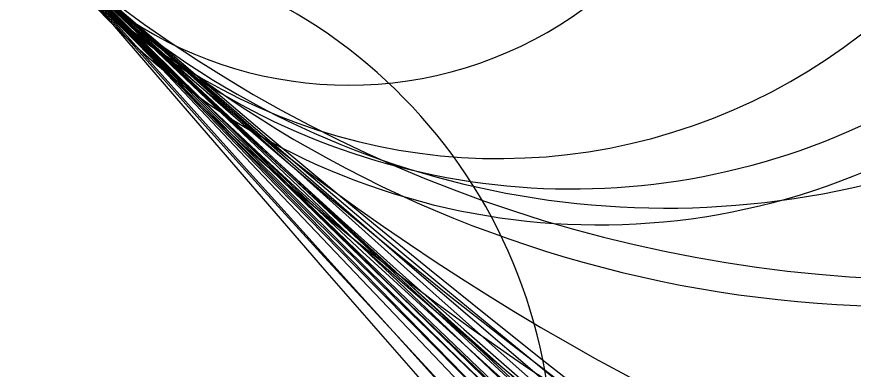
# Model space of a CAD drawing. Header units: metres. Extents: x -8192 to 99157, y -16384 to 95255.
# Drawn here: x -12.4 to 404.7, y -213.5 to -37.5 of the extents above; entities that cross this region are included whole.
import ezdxf

# ---------------------------------------------------------------- set-up
doc = ezdxf.new("R2010")
doc.units = ezdxf.units.M

msp = doc.modelspace()

# ---------------------------------------------------------------- linework, layer by layer
at = {"layer": 'MCD_Layer_0'}
for centre, radius, start, end in [((40557.180215, 42296.900868), 58599.638798, 226.20288, 42.996876), ((28755.4774, 31857.009509), 42915.578579, 227.929261, 39.960535), ((27593.768023, 27777.256578), 39153.388966, 225.189871, 44.681305), ((27446.068363, 27592.313792), 38918.015615, 225.152259, 44.787897), ((27114.472638, 26182.512832), 37692.42105, 223.998219, 46.780218), ((26842.475567, 25225.67488), 36835.483606, 223.221438, 45.469705), ((25092.821141, 22370.065221), 33616.172568, 221.716704, 50.731856), ((21522.098568, 22875.340158), 31408.308327, 226.745845, 41.006408), ((17247.105392, 14721.481341), 22675.640197, 220.482826, 63.884952), ((8916.78809, 9954.729975), 13364.366074, 228.148119, 39.82213), ((7929.401307, 7722.950753), 11068.847044, 224.244327, 44.023641), ((7072.856606, 6197.682859), 9404.092484, 221.226892, 51.351847), ((6776.62659, 6687.039201), 9520.448131, 224.618757, 45.635252), ((5092.776501, 5285.810713), 7340.125187, 226.065482, 42.935741), ((4802.982088, 5381.270845), 7212.927642, 228.249866, 39.603452), ((4721.58691, 4506.21201), 6526.816194, 223.662971, 47.233659), ((4505.743013, 4700.545441), 6511.286334, 226.212182, 41.698549), ((4041.189654, 4591.387239), 6116.553672, 228.646747, 34.961593), ((2164.289356, 2111.006516), 3023.322942, 224.285913, 46.095532), ((2118.246565, 2235.61091), 3079.760486, 226.544114, 41.58975), ((961.916287, 853.053202), 1285.679142, 221.567258, 50.122643), ((884.63159, 889.499256), 1254.505188, 225.157182, 44.205688), ((450.592193, 520.860914), 689.533153, 229.171037, 36.97753), ((431.318666, 420.629788), 602.467685, 224.281035, 45.514156), ((311.009337, 297.896088), 430.660988, 223.766282, 48.520084), ((277.450749, 202.183471), 343.30317, 216.081514, 75.937559), ((264.238499, 221.649233), 344.875866, 219.988475, 55.173581), ((227.712432, 185.771738), 293.877679, 219.20816, 56.689137), ((152.913728, 127.613611), 199.158687, 219.846842, 61.278277), ((-5.270874, -259.924013), 259.97745, 271.161714, 88.838286)]:
    msp.add_arc(centre, radius, start, end, dxfattribs=at)
at = {"layer": 'MCD_Layer_1'}
msp.add_circle((0, -8192.005913), 8192.005913, dxfattribs=at)
for centre, radius, start, end in [((12992.287983, 13647.291993), 18842.741077, 226.408481, 42.663503), ((9700.177654, 9209.651187), 13375.766203, 223.514064, 44.672954), ((9511.986259, 9531.123609), 13465.518922, 225.057579, 41.555138), ((3767.85693, 3737.534504), 5307.156491, 224.768521, 45.343841)]:
    msp.add_arc(centre, radius, start, end, dxfattribs=at)

doc.saveas('drawing.dxf')
